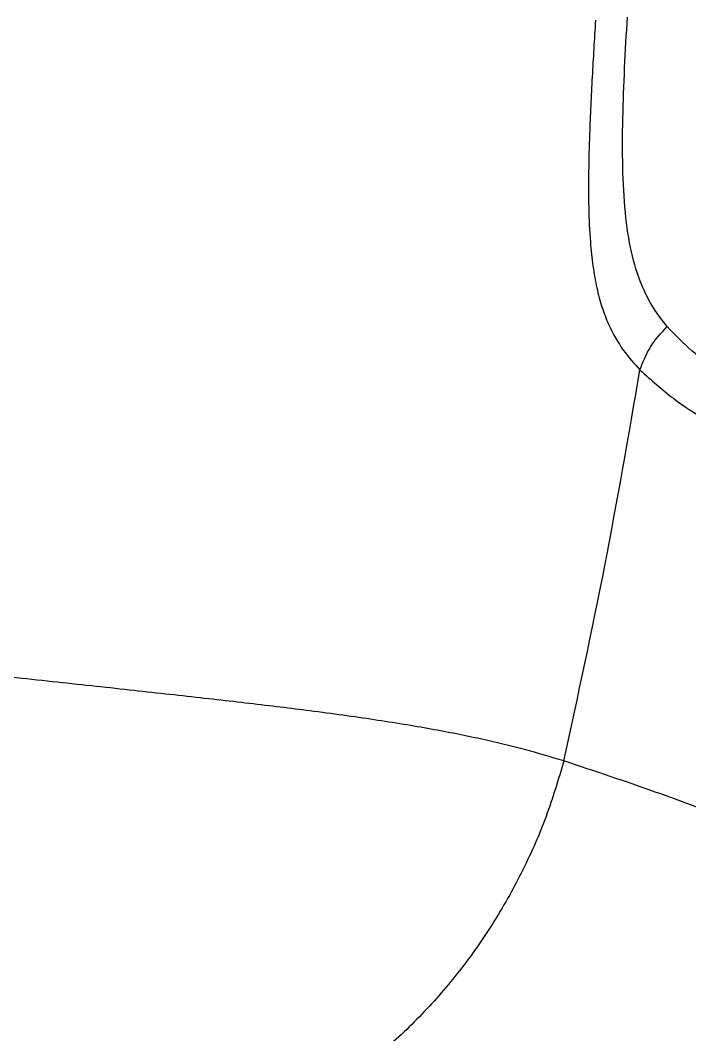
# Model space of a CAD drawing. Extents: x 939 to 1039, y 781 to 934.
# Drawn here: x 1022.801 to 1025.799, y 836.544 to 841.087 of the extents above; entities that cross this region are included whole.
import ezdxf

# ---------------------------------------------------------------- set-up
doc = ezdxf.new("R2010")
doc.units = 0
doc.header["$MEASUREMENT"] = 0
doc.layers.add('1', color=4, linetype='Continuous')

# ---------------------------------------------------------------- blocks, each defined once
blk = doc.blocks.new('Envoy')
at = {"layer": '1', "color": 3, "linetype": 'Continuous', "lineweight": 25}
for points, knots in [([(86.7235, 41.9124), (86.7183, 41.8278), (86.708, 41.6567), (86.6973, 41.4308), (86.692, 41.2356), (86.692, 41.0731), (86.6984, 40.9309), (86.7111, 40.8109), (86.7285, 40.7128), (86.7519, 40.6264), (86.79, 40.5273), (86.847, 40.43), (86.8976, 40.3744), (86.9228, 40.3466)], [0, 0, 0, 0, 0.124292, 0.251237, 0.335084, 0.418339, 0.501619, 0.563757, 0.625664, 0.687729, 0.750011, 0.875105, 1, 1, 1, 1]), ([(87.0447, 40.5408), (87.0238, 40.5673), (86.9819, 40.6203), (86.9265, 40.7274), (86.8822, 40.8684), (86.8547, 41.0484), (86.8438, 41.254), (86.845, 41.473), (86.8534, 41.6979), (86.8622, 41.8503), (86.8665, 41.9262)], [0, 0, 0, 0, 0.125315, 0.250643, 0.37495, 0.498409, 0.622479, 0.747265, 0.874176, 1, 1, 1, 1]), ([(86.9228, 40.3466), (86.9366, 40.3826), (86.9642, 40.4544), (87.0179, 40.512), (87.0447, 40.5408)], [0, 0, 0, 0, 0.5007986, 1, 1, 1, 1]), ([(87.6105, 40.1442), (87.5733, 40.1642), (87.499, 40.2041), (87.3852, 40.2701), (87.2705, 40.3439), (87.1549, 40.4266), (87.0814, 40.5027), (87.0447, 40.5408)], [0, 0, 0, 0, 0.20022, 0.399282, 0.599057, 0.799619, 1, 1, 1, 1]), ([(86.5821, 38.5959), (86.6451, 38.8865), (86.771, 39.4669), (86.8723, 40.0536), (86.9228, 40.3466)], [0, 0, 0, 0, 0.500585, 1, 1, 1, 1]), ([(86.9228, 40.3466), (86.9726, 40.3022), (87.072, 40.2133), (87.2239, 40.1183), (87.373, 40.0303), (87.4696, 39.978), (87.518, 39.9518)], [0, 0, 0, 0, 0.2506753, 0.5012559, 0.7500779, 1, 1, 1, 1]), ([(86.5821, 38.5959), (86.5239, 38.6132), (86.4063, 38.6481), (86.2109, 38.6951), (85.9901, 38.7391), (85.7377, 38.7804), (85.4657, 38.8178), (85.178, 38.8528), (84.8805, 38.8865), (84.5555, 38.922), (84.2037, 38.96), (83.8276, 39.0011), (83.4316, 39.045), (83.0209, 39.091), (82.6002, 39.138), (82.1742, 39.1849), (81.7476, 39.2306), (81.3244, 39.2741), (80.9076, 39.3148), (80.4991, 39.3519), (80.1, 39.385), (79.7113, 39.4138), (79.3339, 39.4375), (78.9691, 39.4564), (78.7304, 39.4646), (78.6133, 39.4686)], [0, 0, 0, 0, 0.050404, 0.101971, 0.15446, 0.20723, 0.260096, 0.304201, 0.348098, 0.391832, 0.435506, 0.479054, 0.522306, 0.565169, 0.607664, 0.649791, 0.691493, 0.732632, 0.773147, 0.81302, 0.852228, 0.890678, 0.928241, 0.964796, 1, 1, 1, 1]), ([(86.5821, 38.5959), (86.5571, 38.5125), (86.5072, 38.3456), (86.4018, 38.1066), (86.2755, 37.8791), (86.1274, 37.6663), (85.9597, 37.4702), (85.7741, 37.2932), (85.5726, 37.1369), (85.3574, 37.0033), (85.1309, 36.8936), (84.8956, 36.8097), (84.654, 36.75), (84.4903, 36.7329), (84.4085, 36.7244)], [0, 0, 0, 0, 0.083335, 0.16667, 0.250003, 0.333335, 0.416667, 0.5, 0.583333, 0.666665, 0.749997, 0.83333, 0.916665, 1, 1, 1, 1]), ([(89.9156, 37.3699), (89.8277, 37.3988), (89.6519, 37.4566), (89.3448, 37.5654), (89.0043, 37.6906), (88.6664, 37.8185), (88.3427, 37.9428), (88.044, 38.0582), (87.7218, 38.1827), (87.3732, 38.3156), (86.9991, 38.4569), (86.721, 38.5496), (86.5821, 38.5959)], [0, 0, 0, 0, 0.124778, 0.249646, 0.374557, 0.499513, 0.582832, 0.666178, 0.749673, 0.83335, 0.916742, 1, 1, 1, 1])]:
    blk.add_open_spline(points, degree=3, knots=knots, dxfattribs=at)

msp = doc.modelspace()

# ---------------------------------------------------------------- block references
at = {"layer": '1'}
msp.add_blockref('Envoy', (938.6538, 799.1744), dxfattribs=at)

doc.saveas('drawing.dxf')
